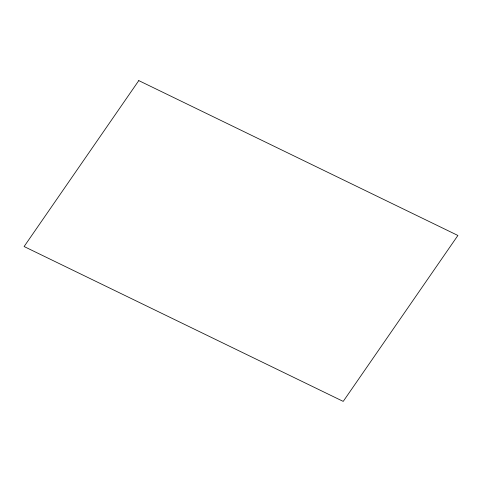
<?xml version="1.0" encoding="UTF-8"?>
<svg xmlns="http://www.w3.org/2000/svg" width="482" height="482" viewBox="0 0 482 482"><rect width="100%" height="100%" fill="white"/><g stroke="black" fill="none" stroke-linecap="round" stroke-linejoin="round"><path stroke-width="0.72" d="M138.786 80.602L24.1 246.531L343.214 401.398L457.9 235.469L138.786 80.602"/></g></svg>
